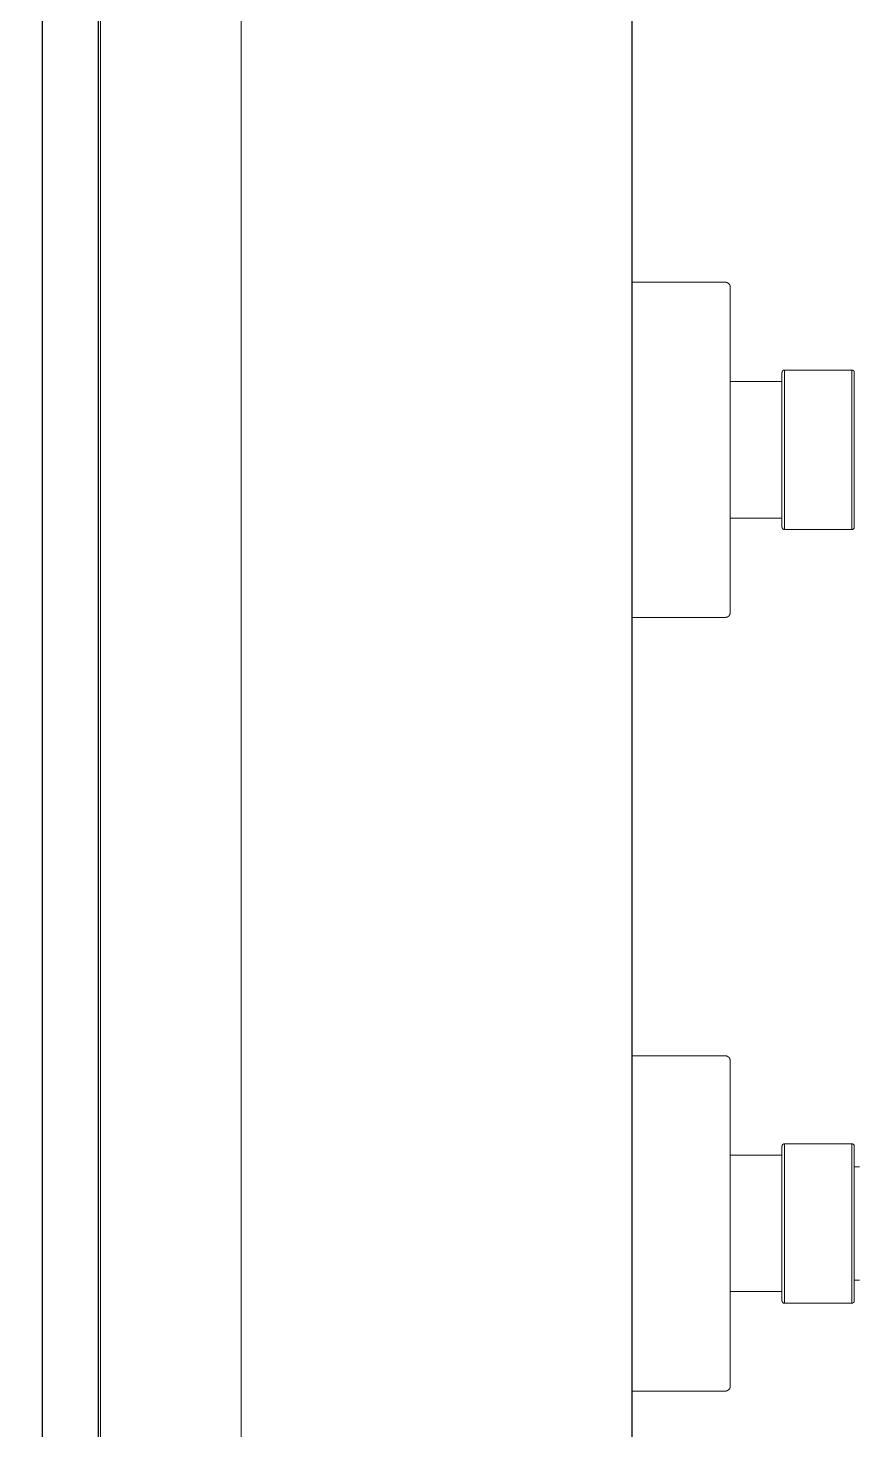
# Model space of a CAD drawing. Header units: millimetres. Extents: x -343543 to 400519, y -115663 to 104219.
# Drawn here: x -177160.6 to -177013.1, y 8200.1 to 8449.7 of the extents above; entities that cross this region are included whole.
import ezdxf

# ---------------------------------------------------------------- set-up
doc = ezdxf.new("R2010")
doc.units = ezdxf.units.MM
doc.layers.get('0').update_dxf_attribs({"color": 231, "lineweight": 0})
for name, color, linetype, lineweight in [('A-PATT', 252, 'Continuous', 9), ('A-SYMBOLS', 10, 'Continuous', 13), ('XREF MAT BANG TUONG XAY$0$01.Xref _MB T1$0$A-FURN', 8, 'Continuous', 5), ('XREF MAT BANG TUONG XAY$0$01.Xref _MB T1$0$A-TEXT', 8, 'Continuous', 25)]:
    doc.layers.add(name, color=color, linetype=linetype, lineweight=lineweight)
doc.layers.add('XREF MAT BANG TUONG XAY$0$A-FNSH', color=8, linetype='Continuous')
doc.layers.add('XREF MAT BANG TUONG XAY$0$A-FURN', color=8, linetype='Continuous')

# ---------------------------------------------------------------- blocks, each defined once
blk = doc.blocks.new('*U200')
at = {"color": 8}
for p, q in [((-38.44, -16.42), (-38.44, 0)), ((97.1, -16.48), (97.1, 0)), ((-96.43, -17.2), (-39.23, -17.2)), ((39.14, -17.2), (96.34, -17.2)), ((-53.85, -38.59), (-53.85, -26.61)), ((81.69, -38.62), (81.69, -26.56)), ((-53.85, -38.47), (-81.78, -38.47)), ((-81.47, -38.91), (-54.15, -38.91)), ((81.69, -38.47), (53.76, -38.47)), ((54.07, -38.91), (81.42, -38.91))]:
    blk.add_line(p, q, dxfattribs=at)
for points in [[(-97.18, 0), (-97.18, -16.48), (-97.16, -16.48), (-97.16, -16.6), (-97.13, -16.6), (-97.13, -16.65), (-97.1, -16.65), (-97.1, -16.71), (-97.07, -16.71), (-97.07, -16.76), (-97.04, -16.76), (-97.04, -16.81), (-97.02, -16.81), (-97.02, -16.85), (-96.99, -16.85), (-96.99, -16.87), (-96.96, -16.9), (-96.93, -16.93), (-96.9, -16.96), (-96.88, -16.98), (-96.85, -17.02), (-96.82, -17.02), (-96.82, -17.04), (-96.79, -17.04), (-96.79, -17.07), (-96.73, -17.07), (-96.73, -17.11), (-96.68, -17.11), (-96.68, -17.12), (-96.62, -17.12), (-96.62, -17.15), (-96.54, -17.15), (-96.54, -17.18), (-96.43, -17.18), (-96.43, -17.2)], [(-97.18, 0), (-38.44, 0)], [(38.36, 0), (38.36, -16.42), (38.39, -16.42), (38.39, -16.54), (38.42, -16.57), (38.42, -16.62), (38.44, -16.65), (38.44, -16.71), (38.47, -16.71), (38.47, -16.73), (38.5, -16.76), (38.5, -16.79), (38.53, -16.79), (38.53, -16.85), (38.56, -16.85), (38.56, -16.87), (38.58, -16.87), (38.58, -16.9), (38.61, -16.9), (38.61, -16.93), (38.64, -16.93), (38.64, -16.96), (38.67, -16.96), (38.67, -16.98), (38.69, -16.98), (38.69, -17.02), (38.72, -17.02), (38.72, -17.04), (38.75, -17.04), (38.78, -17.07), (38.81, -17.07), (38.81, -17.11), (38.86, -17.11), (38.86, -17.12), (38.92, -17.12), (38.92, -17.15), (39, -17.15), (39, -17.18), (39.12, -17.18), (39.14, -17.2)], [(38.36, 0), (97.1, 0)], [(-39.23, -17.2), (-39.2, -17.18), (-39.08, -17.18), (-39.08, -17.15), (-39, -17.15), (-39, -17.12), (-38.95, -17.12), (-38.95, -17.11), (-38.89, -17.11), (-38.89, -17.07), (-38.86, -17.07), (-38.83, -17.04), (-38.81, -17.04), (-38.81, -17.02), (-38.78, -17.02), (-38.78, -16.98), (-38.75, -16.98), (-38.75, -16.96), (-38.72, -16.96), (-38.7, -16.93), (-38.7, -16.9), (-38.67, -16.9), (-38.67, -16.87), (-38.64, -16.87), (-38.64, -16.85), (-38.61, -16.85), (-38.61, -16.81), (-38.59, -16.79), (-38.59, -16.76), (-38.55, -16.76), (-38.55, -16.71), (-38.52, -16.71), (-38.52, -16.65), (-38.5, -16.62), (-38.5, -16.57), (-38.47, -16.54), (-38.47, -16.42), (-38.44, -16.42)], [(96.34, -17.2), (96.34, -17.18), (96.45, -17.18), (96.45, -17.15), (96.54, -17.15), (96.54, -17.12), (96.6, -17.12), (96.6, -17.11), (96.65, -17.11), (96.65, -17.07), (96.71, -17.07), (96.71, -17.04), (96.74, -17.04), (96.74, -17.02), (96.77, -17.02), (96.79, -16.98), (96.82, -16.96), (96.85, -16.96), (96.85, -16.93), (96.87, -16.9), (96.9, -16.87), (96.9, -16.85), (96.93, -16.85), (96.93, -16.81), (96.96, -16.81), (96.96, -16.76), (96.99, -16.76), (96.99, -16.73), (97.01, -16.71), (97.01, -16.65), (97.05, -16.65), (97.05, -16.6), (97.07, -16.6), (97.07, -16.48), (97.1, -16.48)], [(-79.76, -26.25), (-79.76, -17.2)], [(-55.86, -17.2), (-55.86, -26.25)], [(55.77, -26.25), (55.77, -17.2)], [(79.68, -17.2), (79.68, -26.25)], [(-54.26, -26.25), (-81.36, -26.25), (-81.36, -26.28), (-81.5, -26.28), (-81.5, -26.3), (-81.55, -26.3), (-81.55, -26.33), (-81.58, -26.33), (-81.61, -26.36), (-81.64, -26.36), (-81.64, -26.38), (-81.66, -26.38), (-81.66, -26.42), (-81.7, -26.42), (-81.7, -26.45), (-81.72, -26.47), (-81.72, -26.49), (-81.75, -26.49), (-81.75, -26.58), (-81.78, -26.58)], [(-81.78, -26.58), (-81.78, -38.62), (-81.75, -38.62), (-81.75, -38.69), (-81.72, -38.69), (-81.72, -38.73), (-81.7, -38.73), (-81.7, -38.79), (-81.66, -38.79), (-81.66, -38.81), (-81.64, -38.81), (-81.64, -38.83), (-81.58, -38.83), (-81.58, -38.87), (-81.55, -38.87), (-81.55, -38.9), (-81.5, -38.9), (-81.47, -38.91)], [(-81.78, -26.72), (-53.85, -26.72)], [(-53.85, -26.61), (-53.88, -26.58), (-53.88, -26.53), (-53.9, -26.53), (-53.9, -26.47), (-53.93, -26.47), (-53.93, -26.45), (-53.96, -26.42), (-53.96, -26.38), (-53.99, -26.38), (-53.99, -26.36), (-54.05, -26.36), (-54.05, -26.33), (-54.07, -26.33), (-54.07, -26.3), (-54.15, -26.3), (-54.15, -26.28), (-54.26, -26.28), (-54.26, -26.25)], [(81.27, -26.25), (54.18, -26.25), (54.18, -26.28), (54.07, -26.28), (54.07, -26.3), (53.98, -26.3), (53.98, -26.33), (53.96, -26.33), (53.96, -26.36), (53.94, -26.36), (53.9, -26.38), (53.87, -26.42), (53.87, -26.45), (53.85, -26.45), (53.85, -26.47), (53.82, -26.47), (53.82, -26.53), (53.79, -26.53), (53.79, -26.61), (53.76, -26.61)], [(53.76, -26.61), (53.76, -38.59), (53.79, -38.59), (53.79, -38.67), (53.82, -38.67), (53.82, -38.73), (53.85, -38.73), (53.85, -38.76), (53.87, -38.76), (53.87, -38.79), (53.9, -38.79), (53.9, -38.81), (53.94, -38.81), (53.94, -38.83), (53.96, -38.83), (53.96, -38.87), (53.98, -38.87), (54.02, -38.9), (54.07, -38.9), (54.07, -38.91)], [(53.76, -26.72), (81.69, -26.72)], [(81.69, -26.56), (81.67, -26.56), (81.67, -26.49), (81.64, -26.49), (81.64, -26.47), (81.61, -26.45), (81.61, -26.42), (81.58, -26.42), (81.58, -26.38), (81.56, -26.38), (81.56, -26.36), (81.53, -26.36), (81.5, -26.33), (81.47, -26.33), (81.47, -26.3), (81.42, -26.3), (81.42, -26.28), (81.27, -26.28), (81.27, -26.25)], [(-54.15, -38.91), (-54.15, -38.9), (-54.1, -38.9), (-54.07, -38.87), (-54.05, -38.87), (-54.05, -38.83), (-54.01, -38.83), (-54.01, -38.81), (-53.99, -38.81), (-53.96, -38.79), (-53.96, -38.76), (-53.93, -38.76), (-53.93, -38.73), (-53.9, -38.73), (-53.9, -38.67), (-53.88, -38.67), (-53.88, -38.59), (-53.85, -38.59)], [(57.79, -39.85), (57.79, -38.91)], [(77.66, -38.91), (77.66, -39.85)], [(81.42, -38.91), (81.42, -38.9), (81.47, -38.9), (81.47, -38.87), (81.5, -38.87), (81.5, -38.83), (81.56, -38.83), (81.56, -38.81), (81.58, -38.81), (81.58, -38.79), (81.61, -38.79), (81.61, -38.73), (81.64, -38.73), (81.64, -38.69), (81.67, -38.69), (81.67, -38.64), (81.69, -38.62)]]:
    blk.add_lwpolyline(points, dxfattribs=at)
blk = doc.blocks.new('XREF MAT BANG TUONG XAY$0$01.Xref _MB T1$0$Phong tam')
at = {"layer": 'XREF MAT BANG TUONG XAY$0$A-FURN', "color": 8, "elevation": 0}
blk.add_lwpolyline([(-4325, 6965), (-4420.01, 6965), (-4420.01, 1480), (-4325, 1480)], close=True, dxfattribs=at)
at = {"layer": 'XREF MAT BANG TUONG XAY$0$01.Xref _MB T1$0$A-FURN', "color": 8, "xscale": -1.016000000000006, "yscale": 1.016000000000006, "zscale": 1.016000000000006, "rotation": 90}
blk.add_blockref('*U200', (-4325, 5305.71), dxfattribs=at)
blk = doc.blocks.new('XREF MAT BANG NOI THAT')
at = {"color": 8}
blk.add_lwpolyline([(4185.41, 8556.25), (4210.41, 8556.25), (4210.41, 8056.25), (4185.41, 8056.25)], close=True, dxfattribs=at)
blk = doc.blocks.new('01.Xref _MB T1')
at = {"layer": 'XREF MAT BANG TUONG XAY$0$01.Xref _MB T1$0$A-TEXT', "color": 8}
blk.add_blockref('XREF MAT BANG TUONG XAY$0$01.Xref _MB T1$0$Phong tam', (8605.00011, 2999.99999), dxfattribs=at)
at = {"layer": 'XREF MAT BANG TUONG XAY$0$A-FNSH', "color": 8}
for points in [[(-15.00005, 10225.00021), (1890.00118, 10225.00021), (1890.00119, 10824.86981), (2150.00118, 10825.00868), (2150.0015, 10225.00011), (3280.00058, 10225.00011), (3279.97659, 10825.03045), (3540.00118, 10824.96241), (3540.00133, 10224.99984), (5475.00011, 10224.99984), (5475.00011, 9964.99997), (4184.98961, 9965.00167), (4184.98236, 4479.99998), (5730.00011, 4479.99998)], [(-15.00005, 10215.00021), (1900.00118, 10215.00021), (1900.00119, 10814.87515), (2140.00118, 10815.00334), (2140.0015, 10215.00011), (3290.00098, 10215.00011), (3289.97699, 10815.02783), (3530.00118, 10814.96502), (3530.00133, 10214.99984), (5465.00011, 10214.99984), (5465.00011, 9974.99999), (4174.98962, 9975.00168), (4174.98235, 4469.99998), (5720.00011, 4469.99998)]]:
    blk.add_lwpolyline(points, dxfattribs=at)
at = {"layer": 'A-PATT', "color": 8}
blk.add_blockref('XREF MAT BANG NOI THAT', (0, 0), dxfattribs=at)

msp = doc.modelspace()

# ---------------------------------------------------------------- block references
at = {"layer": 'A-SYMBOLS'}
msp.add_blockref('01.Xref _MB T1', (-181333.08, 0), dxfattribs=at)

doc.saveas('drawing.dxf')
